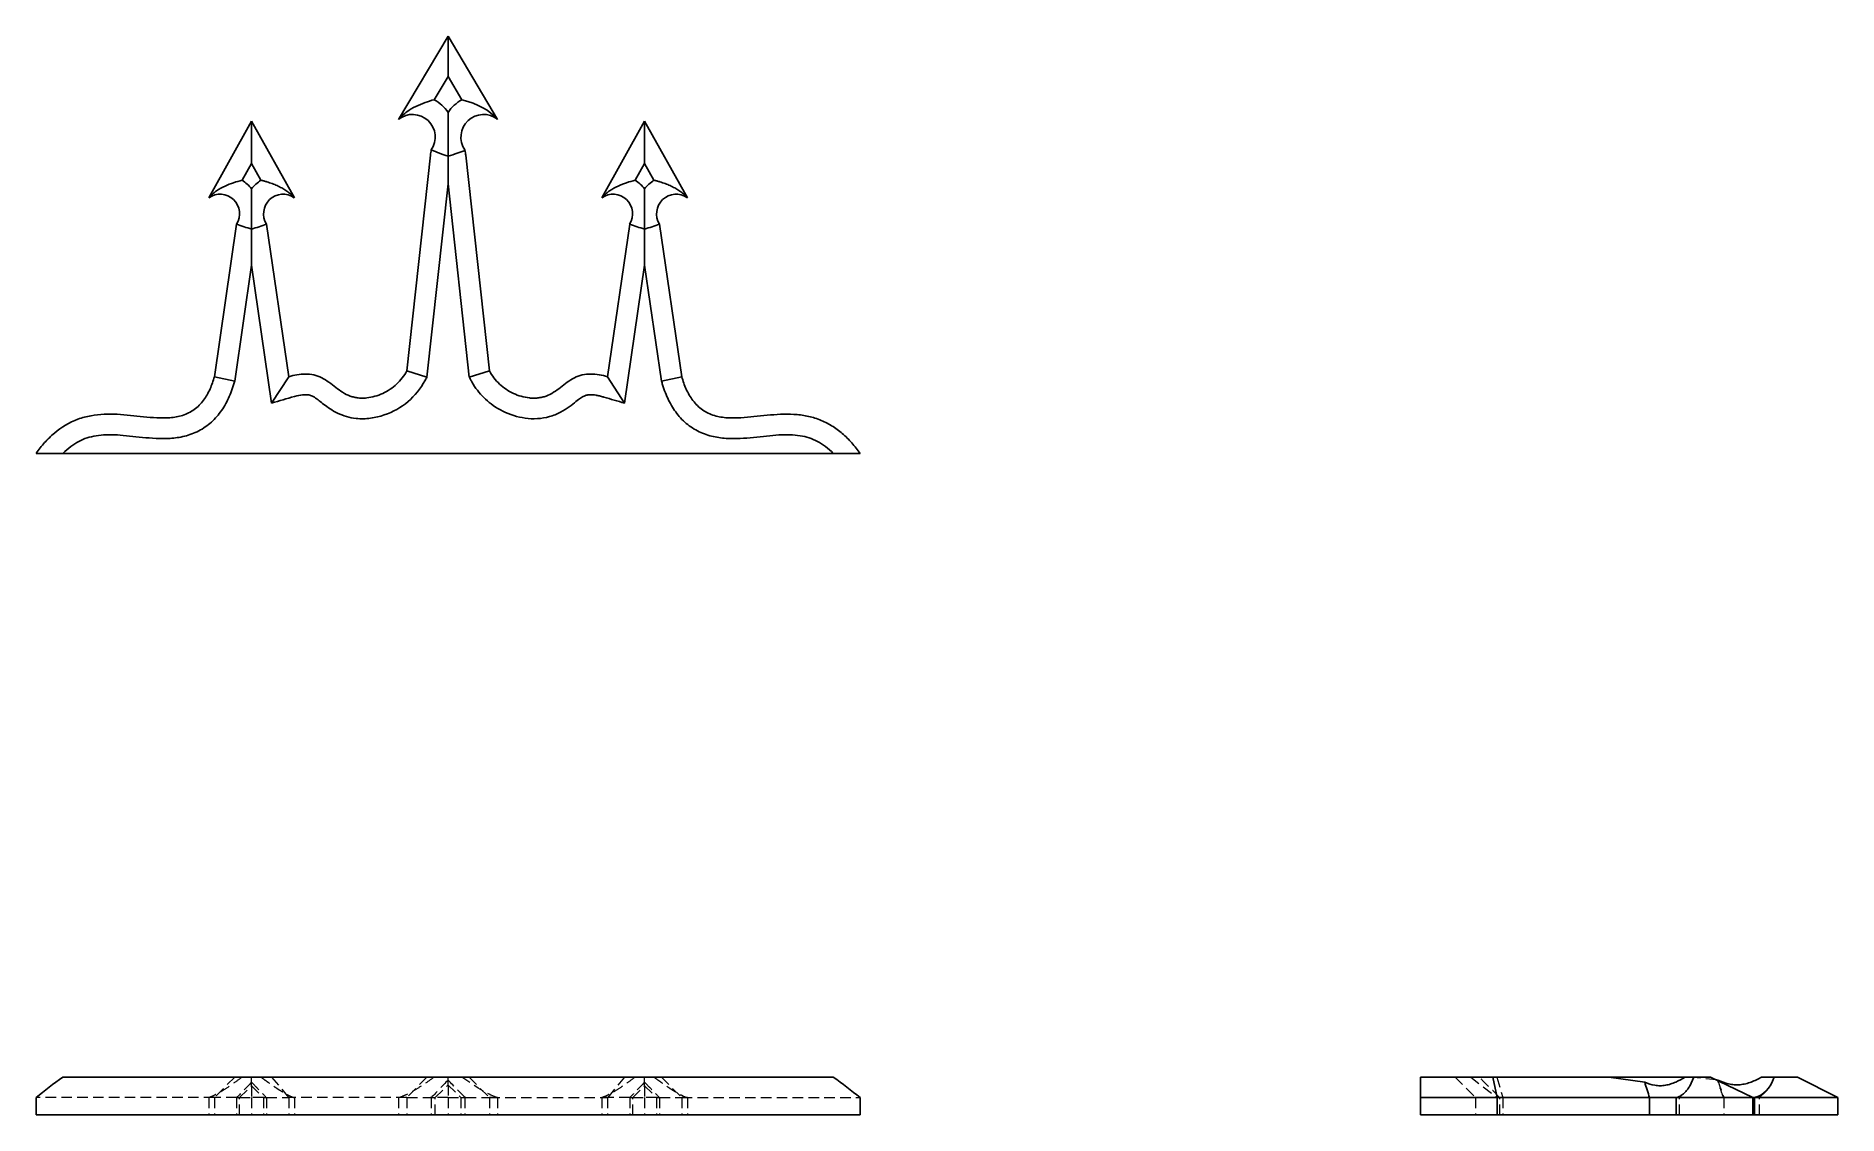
# Model space of a CAD drawing. Header units: millimetres. Extents: x 33 to 250, y 55 to 185.
import ezdxf

# ---------------------------------------------------------------- set-up
doc = ezdxf.new("R2010")
doc.units = ezdxf.units.MM
doc.linetypes.add('HIDDEN', pattern=[1.905, 1.27, -0.635])

msp = doc.modelspace()

# ---------------------------------------------------------------- linework, layer by layer
at = {"color": 7, "linetype": 'Continuous', "lineweight": 25}
for p, q in [((82.58, 184.77), (76.63, 174.74)), ((82.58, 179.91), (82.58, 184.77)), ((82.58, 184.77), (88.54, 174.74)), ((80.92, 177.11), (82.58, 179.91)), ((82.58, 179.91), (84.25, 177.11)), ((53.79, 165.31), (58.94, 174.54)), ((58.94, 169.44), (58.94, 174.54)), ((64.09, 165.31), (58.94, 174.54)), ((101.07, 165.31), (106.22, 174.54)), ((106.22, 169.44), (106.22, 174.54)), ((111.37, 165.31), (106.22, 174.54)), ((57.81, 167.42), (58.94, 169.44)), ((58.94, 169.44), (60.07, 167.42)), ((77.62, 144.47), (80.46, 170.42)), ((82.58, 170.18), (82.58, 166.98)), ((84.7, 170.42), (87.55, 144.47)), ((105.09, 167.42), (106.22, 169.44)), ((106.22, 169.44), (107.35, 167.42)), ((80.03, 143.72), (82.58, 166.98)), ((82.58, 166.98), (85.13, 143.72)), ((57.15, 162.12), (54.48, 143.77)), ((58.94, 161.53), (58.94, 157.2)), ((60.73, 162.12), (63.41, 143.77)), ((104.43, 162.12), (101.76, 143.77)), ((106.22, 161.53), (106.22, 157.2)), ((108.01, 162.12), (110.69, 143.77)), ((56.91, 143.25), (58.94, 157.2)), ((58.94, 157.2), (61.36, 140.59)), ((103.8, 140.59), (106.22, 157.2)), ((106.22, 157.2), (108.26, 143.25)), ((56.91, 143.25), (54.48, 143.77)), ((61.36, 140.59), (63.41, 143.77)), ((80.03, 143.72), (77.62, 144.47)), ((85.13, 143.72), (87.55, 144.47)), ((103.8, 140.59), (101.76, 143.77)), ((108.26, 143.25), (110.69, 143.77)), ((36.24, 134.54), (128.92, 134.54)), ((36.24, 59.48), (128.92, 59.48)), ((208.25, 59.48), (208.77, 57)), ((222.2, 59.48), (208.25, 59.48)), ((226.53, 58.86), (222.2, 59.48)), ((231.38, 59.48), (222.2, 59.48)), ((232.42, 59.48), (231.38, 59.48)), ((234.44, 59.48), (232.42, 59.48)), ((234.44, 59.48), (239.54, 57)), ((235.18, 59.13), (235.15, 59.14)), ((235.33, 59.05), (235.31, 59.12)), ((242.11, 59.48), (240.58, 59.48)), ((244.91, 59.48), (242.11, 59.48)), ((244.91, 59.48), (249.77, 57)), ((33.02, 57), (33.02, 54.92)), ((132.15, 57), (132.15, 54.92)), ((199.54, 57), (199.54, 54.92)), ((208.77, 57), (208.77, 54.92)), ((227.12, 57), (208.77, 57)), ((230.31, 57), (227.12, 57)), ((227.12, 57), (227.12, 54.92)), ((230.31, 57), (239.54, 57)), ((230.31, 57), (230.31, 54.92)), ((239.54, 57), (239.54, 54.92)), ((239.74, 57), (239.54, 57)), ((249.77, 57), (239.74, 57)), ((239.74, 57), (239.74, 54.92)), ((249.77, 57), (249.77, 54.92)), ((132.15, 54.92), (33.02, 54.92)), ((227.12, 54.92), (208.77, 54.92)), ((230.31, 54.92), (227.12, 54.92)), ((239.54, 54.92), (230.31, 54.92)), ((239.74, 54.92), (239.54, 54.92)), ((249.77, 54.92), (239.74, 54.92))]:
    msp.add_line(p, q, dxfattribs=at)
at = {"color": 7, "linetype": 'HIDDEN', "lineweight": 18}
for p, q in [((56.91, 59.48), (54.48, 57)), ((58.94, 58.86), (58.94, 59.48)), ((61.36, 59.48), (63.41, 57)), ((80.03, 59.48), (77.62, 57)), ((81.04, 57), (82.59, 58.55)), ((82.57, 58.55), (84.13, 57)), ((82.58, 59.13), (82.58, 59.48)), ((85.13, 59.48), (87.55, 57)), ((103.8, 59.48), (101.76, 57)), ((106.22, 58.86), (106.22, 59.48)), ((108.26, 59.48), (110.69, 57)), ((205.59, 59.48), (208.77, 57)), ((208.72, 59.48), (209.47, 57)), ((235.15, 59.14), (231.98, 59.48)), ((54.48, 57), (53.79, 57)), ((53.79, 57), (53.79, 54.92)), ((57.15, 57), (54.48, 57)), ((54.48, 57), (54.48, 54.92)), ((57.15, 57), (57.51, 57)), ((57.15, 57), (57.15, 54.92)), ((57.51, 57), (58.95, 58.44)), ((57.51, 57), (58.94, 57)), ((57.51, 54.92), (57.51, 57)), ((58.93, 58.44), (60.38, 57)), ((58.94, 58.4), (58.94, 57)), ((58.94, 57), (58.94, 54.92)), ((60.38, 57), (58.94, 57)), ((60.38, 57), (60.73, 57)), ((60.38, 57), (60.38, 54.92)), ((60.73, 57), (63.41, 57)), ((60.73, 57), (60.73, 54.92)), ((63.41, 57), (63.41, 54.92)), ((64.09, 57), (63.42, 57)), ((64.09, 57), (64.09, 54.92)), ((77.62, 57), (76.63, 57)), ((76.63, 57), (76.63, 54.92)), ((77.62, 57), (80.46, 57)), ((77.62, 57), (77.62, 54.92)), ((80.56, 57), (80.46, 57)), ((80.56, 57), (81.04, 57)), ((80.56, 57), (80.56, 54.92)), ((82.58, 57), (81.04, 57)), ((81.04, 54.92), (81.04, 57)), ((82.58, 58.51), (82.58, 57)), ((82.58, 57), (84.13, 57)), ((82.58, 57), (82.58, 54.92)), ((84.13, 57), (84.6, 57)), ((84.13, 57), (84.13, 54.92)), ((84.7, 57), (84.6, 57)), ((84.6, 57), (84.6, 54.92)), ((84.7, 57), (87.55, 57)), ((87.55, 57), (87.55, 54.92)), ((88.54, 57), (87.55, 57)), ((88.54, 57), (88.54, 54.92)), ((101.75, 57), (101.07, 57)), ((101.07, 57), (101.07, 54.92)), ((101.76, 57), (101.76, 54.92)), ((104.43, 57), (101.76, 57)), ((104.43, 57), (104.79, 57)), ((104.43, 57), (104.43, 54.92)), ((104.79, 57), (106.23, 58.44)), ((104.79, 57), (106.22, 57)), ((104.79, 54.92), (104.79, 57)), ((106.21, 58.44), (107.66, 57)), ((106.22, 58.4), (106.22, 57)), ((106.22, 57), (106.22, 54.92)), ((107.66, 57), (106.22, 57)), ((107.66, 57), (108.01, 57)), ((107.66, 57), (107.66, 54.92)), ((108.01, 57), (110.69, 57)), ((108.01, 57), (108.01, 54.92)), ((110.69, 57), (110.69, 54.92)), ((111.37, 57), (110.7, 57)), ((111.37, 57), (111.37, 54.92)), ((206.19, 57.01), (206.19, 54.92)), ((206.19, 57.01), (206.19, 57.01)), ((209.47, 57), (209.04, 57)), ((209.09, 54.92), (209.09, 57.01)), ((209.09, 57.01), (209.09, 57.01)), ((209.47, 57), (209.47, 54.92)), ((230.73, 57), (231.38, 57.65)), ((230.73, 54.92), (230.73, 57)), ((231.38, 57.65), (231.39, 57.65)), ((236.06, 57), (236.06, 54.92)), ((240.32, 57), (241.09, 57.76)), ((240.32, 54.92), (240.32, 57))]:
    msp.add_line(p, q, dxfattribs=at)
at = {"color": 7, "linetype": 'Continuous', "lineweight": 25}
for centre, radius, start, end in [((78.31, 172.6), 5.21, 34.9023, 59.9739), ((86.85, 172.6), 5.21, 120.0261, 145.0977), ((78.31, 172.6), 2.73, 325.6844, 128.1008), ((86.85, 172.6), 2.73, 51.8992, 214.3156), ((87.37, 169.66), 6.95, 168.3803, 173.7479), ((77.79, 169.66), 6.95, 6.2521, 11.1055), ((55.14, 163.37), 4.85, 38.3811, 56.6061), ((62.74, 163.37), 4.85, 123.3939, 141.6189), ((102.42, 163.37), 4.85, 38.3811, 56.6061), ((110.02, 163.37), 4.85, 123.3939, 141.6189), ((55.14, 163.37), 2.36, 328.1027, 124.7761), ((62.74, 163.37), 2.36, 55.2239, 211.8973), ((102.42, 163.37), 2.36, 328.1027, 124.7761), ((110.02, 163.37), 2.36, 55.2239, 211.8973)]:
    msp.add_arc(centre, radius, start, end, dxfattribs=at)
at = {"color": 7, "linetype": 'HIDDEN', "lineweight": 18}
for centre, major_axis, ratio, start_param, end_param in [((77.79, 63.95), (-6.94, 6.94), 0.054614, 3.002325, 3.087032), ((234.66, 63.95), (-5.17, 5.17), 0.896428, 2.410755, 2.495462)]:
    msp.add_ellipse(centre, major_axis=major_axis, ratio=ratio, start_param=start_param, end_param=end_param, dxfattribs=at)
at = {"color": 7, "linetype": 'Continuous', "lineweight": 25}
for points, knots in [([(80.92, 177.11), (80.55, 177.01), (80.18, 176.9), (79.44, 176.63), (79.07, 176.48), (78.34, 176.11), (77.97, 175.9), (77.27, 175.39), (76.93, 175.09), (76.63, 174.74)], [0, 0, 0, 0, 0.25, 0.25, 0.5, 0.5, 0.75, 0.75, 1, 1, 1, 1]), ([(82.58, 175.58), (82.58, 175.18), (82.58, 174.76), (82.58, 174.12), (82.58, 173.9), (82.58, 173.45), (82.58, 173.22), (82.58, 172.76), (82.58, 172.53), (82.58, 172.07), (82.58, 171.84), (82.58, 171.17), (82.58, 170.73), (82.58, 170.31)], [0, 0, 0, 0, 0.25, 0.25, 0.375, 0.375, 0.5, 0.5, 0.625, 0.625, 0.75, 0.75, 1, 1, 1, 1]), ([(84.6, 171.06), (84.6, 171.06), (84.6, 171.06), (84.61, 171.04), (84.61, 171.02), (84.61, 171)], [2.87487387, 2.87487387, 2.87487387, 2.87487387, 2.87590954, 2.87590954, 2.8943846, 2.8943846, 2.8943846, 2.8943846]), ([(57.81, 167.42), (57.47, 167.33), (57.12, 167.24), (56.43, 167), (56.09, 166.87), (55.41, 166.55), (55.06, 166.36), (54.57, 166.02), (54.41, 165.89), (54.09, 165.62), (53.94, 165.47), (53.79, 165.31)], [0, 0, 0, 0, 0.25, 0.25, 0.5, 0.5, 0.75, 0.75, 0.875, 0.875, 1, 1, 1, 1]), ([(60.07, 167.42), (60.19, 167.39), (60.42, 167.33), (60.77, 167.23), (61.1, 167.12), (61.41, 167.01), (61.72, 166.89), (62.01, 166.77), (62.29, 166.63), (62.56, 166.49), (62.82, 166.35), (63.06, 166.19), (63.29, 166.03), (63.51, 165.86), (63.71, 165.69), (63.91, 165.51), (64.03, 165.38), (64.09, 165.31)], [0, 0, 0, 0, 0.0859985, 0.1688477, 0.2486073, 0.3253444, 0.3991341, 0.4700611, 0.5382206, 0.60372, 0.6666802, 0.7272374, 0.7855445, 0.841773, 0.8961139, 0.9487788, 1, 1, 1, 1]), ([(105.09, 167.42), (104.75, 167.33), (104.4, 167.24), (103.72, 167), (103.37, 166.87), (102.69, 166.55), (102.34, 166.36), (101.85, 166.02), (101.69, 165.89), (101.37, 165.62), (101.22, 165.47), (101.07, 165.31)], [0, 0, 0, 0, 0.25, 0.25, 0.5, 0.5, 0.75, 0.75, 0.875, 0.875, 1, 1, 1, 1]), ([(107.35, 167.42), (107.47, 167.39), (107.7, 167.33), (108.05, 167.23), (108.38, 167.12), (108.69, 167.01), (109, 166.89), (109.29, 166.77), (109.57, 166.63), (109.84, 166.49), (110.1, 166.35), (110.34, 166.19), (110.57, 166.03), (110.79, 165.86), (110.99, 165.69), (111.19, 165.51), (111.31, 165.38), (111.37, 165.31)], [0, 0, 0, 0, 0.085999, 0.168848, 0.248607, 0.325344, 0.399134, 0.470061, 0.538221, 0.60372, 0.66668, 0.727237, 0.785545, 0.841773, 0.896114, 0.948779, 1, 1, 1, 1]), ([(58.94, 166.38), (58.94, 166.02), (58.94, 165.64), (58.94, 165.06), (58.94, 164.86), (58.94, 164.45), (58.94, 164.24), (58.94, 163.82), (58.94, 163.61), (58.94, 163.18), (58.94, 162.96), (58.94, 162.33), (58.94, 161.92), (58.94, 161.53)], [0, 0, 0, 0, 0.25, 0.25, 0.375, 0.375, 0.5, 0.5, 0.625, 0.625, 0.75, 0.75, 1, 1, 1, 1]), ([(106.22, 166.38), (106.22, 166.02), (106.22, 165.64), (106.22, 165.06), (106.22, 164.86), (106.22, 164.45), (106.22, 164.24), (106.22, 163.82), (106.22, 163.61), (106.22, 163.18), (106.22, 162.96), (106.22, 162.33), (106.22, 161.92), (106.22, 161.53)], [0, 0, 0, 0, 0.25, 0.25, 0.375, 0.375, 0.5, 0.5, 0.625, 0.625, 0.75, 0.75, 1, 1, 1, 1]), ([(58.94, 161.53), (59.24, 161.62), (59.54, 161.71), (60.14, 161.91), (60.44, 162.01), (60.73, 162.12)], [0, 0, 0, 0, 0.5, 0.5, 1, 1, 1, 1]), ([(106.22, 161.53), (106.52, 161.62), (106.82, 161.71), (107.42, 161.91), (107.72, 162.01), (108.01, 162.12)], [0, 0, 0, 0, 0.5, 0.5, 1, 1, 1, 1]), ([(54.48, 143.77), (54.33, 143.26), (54.16, 142.77), (53.84, 142.06), (53.72, 141.82), (53.46, 141.37), (53.31, 141.15), (53, 140.73), (52.83, 140.53), (52.46, 140.15), (52.26, 139.98), (51.62, 139.52), (51.15, 139.28), (50.15, 138.96), (49.63, 138.87), (48.59, 138.79), (48.06, 138.8), (46.48, 138.87), (45.42, 139.01), (43.32, 139.22), (42.26, 139.3), (40.68, 139.23), (40.16, 139.17), (39.37, 139.03), (39.11, 138.97), (38.58, 138.83), (38.32, 138.75), (37.02, 138.27), (36.08, 137.7), (35.03, 136.81), (34.82, 136.62), (34.42, 136.24), (34.23, 136.04), (33.68, 135.42), (33.34, 134.99), (33.02, 134.54)], [0, 0, 0, 0, 0.0625, 0.0625, 0.09375, 0.09375, 0.125, 0.125, 0.15625, 0.15625, 0.1875, 0.1875, 0.25, 0.25, 0.3125, 0.3125, 0.375, 0.375, 0.5, 0.5, 0.625, 0.625, 0.6875, 0.6875, 0.71875, 0.71875, 0.75, 0.75, 0.875, 0.875, 0.90625, 0.90625, 0.9375, 0.9375, 1, 1, 1, 1]), ([(36.24, 134.54), (36.55, 134.86), (36.87, 135.13), (37.51, 135.61), (37.83, 135.81), (38.81, 136.33), (39.49, 136.54), (40.63, 136.72), (41.03, 136.76), (41.88, 136.79), (42.33, 136.78), (43.73, 136.7), (44.75, 136.57), (46.36, 136.41), (46.9, 136.37), (48.01, 136.31), (48.58, 136.31), (49.72, 136.38), (50.3, 136.46), (51.46, 136.76), (52.04, 136.97), (53.13, 137.53), (53.64, 137.89), (54.57, 138.73), (54.98, 139.2), (55.7, 140.24), (56, 140.8), (56.39, 141.69), (56.57, 142.15), (56.75, 142.71), (56.82, 142.95), (56.87, 143.11), (56.89, 143.18), (56.91, 143.25)], [0, 0, 0, 0, 0.0625, 0.0625, 0.125, 0.125, 0.25, 0.25, 0.3125, 0.3125, 0.375, 0.375, 0.5, 0.5, 0.5625, 0.5625, 0.625, 0.625, 0.6875, 0.6875, 0.75, 0.75, 0.8125, 0.8125, 0.875, 0.875, 0.9375, 0.9375, 0.96875, 0.984375, 0.992188, 0.992188, 1, 1, 1, 1]), ([(61.36, 140.59), (62.27, 140.86), (63.19, 141.12), (64.1, 141.39), (64.47, 141.49), (65.12, 141.62), (65.75, 141.6), (66.14, 141.5), (66.54, 141.28), (67.2, 140.8), (68.05, 140.09), (69.57, 139.18), (71.31, 138.66), (73.27, 138.72), (75.48, 139.25), (77.9, 140.62), (79.29, 142.33), (79.8, 143.29), (79.88, 143.43), (79.96, 143.57), (80.03, 143.72)], [-1.132319, -1.132319, -1.132319, -1.132319, -1, -1, -1, -0.928571, -0.857143, -0.785714, -0.714286, -0.666667, -0.571429, -0.52381, -0.428571, -0.357143, -0.285714, -0.142857, 0, 0, 0, 0.02932, 0.02932, 0.02932, 0.02932]), ([(77.62, 144.47), (77.3, 143.87), (76.89, 143.34), (76.15, 142.65), (75.88, 142.44), (75.32, 142.07), (75.03, 141.9), (74.41, 141.62), (74.1, 141.5), (73.45, 141.32), (73.13, 141.25), (72.62, 141.2), (72.45, 141.19), (72.11, 141.19), (71.95, 141.2), (71.61, 141.23), (71.44, 141.26), (71.12, 141.34), (70.95, 141.38), (70.47, 141.56), (70.17, 141.71), (69.6, 142.07), (69.33, 142.27), (68.79, 142.69), (68.53, 142.9), (67.98, 143.3), (67.69, 143.49), (67.08, 143.79), (66.76, 143.9), (66.1, 144.05), (65.76, 144.09), (64.74, 144.09), (64.06, 143.96), (63.41, 143.77)], [0, 0, 0, 0, 0.125, 0.125, 0.1875, 0.1875, 0.25, 0.25, 0.3125, 0.3125, 0.375, 0.375, 0.40625, 0.40625, 0.4375, 0.4375, 0.46875, 0.46875, 0.5, 0.5, 0.5625, 0.5625, 0.625, 0.625, 0.6875, 0.6875, 0.75, 0.75, 0.8125, 0.8125, 0.875, 0.875, 1, 1, 1, 1]), ([(85.13, 143.72), (85.2, 143.59), (85.27, 143.45), (85.35, 143.31), (85.36, 143.29), (85.37, 143.28), (85.38, 143.26), (85.41, 143.2), (85.48, 143.06), (85.76, 142.6), (86.04, 142.21), (86.78, 141.3), (87.36, 140.77), (88, 140.31)], [0, 0, 0, 0, 0.125, 0.140625, 0.140625, 0.148438, 0.148438, 0.15625, 0.1875, 0.25, 0.5, 0.5, 1, 1, 1, 1]), ([(87.55, 144.47), (87.87, 143.87), (88.27, 143.34), (89.02, 142.65), (89.28, 142.44), (89.84, 142.07), (90.13, 141.9), (90.75, 141.62), (91.07, 141.5), (91.71, 141.32), (92.04, 141.25), (92.54, 141.2), (92.71, 141.19), (93.05, 141.19), (93.22, 141.2), (93.55, 141.23), (93.72, 141.26), (94.05, 141.34), (94.21, 141.38), (94.69, 141.56), (94.99, 141.71), (95.56, 142.07), (95.84, 142.27), (96.37, 142.69), (96.64, 142.9), (97.19, 143.3), (97.47, 143.49), (98.08, 143.79), (98.4, 143.9), (99.06, 144.05), (99.41, 144.09), (100.42, 144.09), (101.1, 143.96), (101.76, 143.77)], [0, 0, 0, 0, 0.125, 0.125, 0.1875, 0.1875, 0.25, 0.25, 0.3125, 0.3125, 0.375, 0.375, 0.40625, 0.40625, 0.4375, 0.4375, 0.46875, 0.46875, 0.5, 0.5, 0.5625, 0.5625, 0.625, 0.625, 0.6875, 0.6875, 0.75, 0.75, 0.8125, 0.8125, 0.875, 0.875, 1, 1, 1, 1]), ([(108.26, 143.25), (108.28, 143.18), (108.29, 143.11), (108.34, 142.95), (108.41, 142.71), (108.6, 142.15), (108.77, 141.69), (109.16, 140.8), (109.47, 140.24), (110.18, 139.2), (110.59, 138.73), (111.52, 137.89), (112.03, 137.53), (113.12, 136.97), (113.7, 136.76), (114.86, 136.47), (115.44, 136.39), (117.16, 136.27), (118.27, 136.36), (120.41, 136.57), (121.43, 136.7), (122.84, 136.78), (123.29, 136.79), (124.14, 136.76), (124.54, 136.73), (125.68, 136.54), (126.36, 136.33), (127.33, 135.81), (127.65, 135.61), (128.29, 135.13), (128.61, 134.85), (128.92, 134.54)], [0, 0, 0, 0, 0.007812, 0.007812, 0.015625, 0.03125, 0.0625, 0.0625, 0.125, 0.125, 0.1875, 0.1875, 0.25, 0.25, 0.3125, 0.3125, 0.375, 0.375, 0.5, 0.5, 0.625, 0.625, 0.6875, 0.6875, 0.75, 0.75, 0.875, 0.875, 0.9375, 0.9375, 1, 1, 1, 1]), ([(110.69, 143.77), (110.83, 143.25), (111.01, 142.75), (111.45, 141.78), (111.72, 141.32), (112.2, 140.68), (112.38, 140.48), (112.76, 140.1), (112.96, 139.93), (113.4, 139.63), (113.63, 139.49), (114.12, 139.26), (114.37, 139.16), (114.88, 139.01), (115.14, 138.95), (115.67, 138.87), (115.94, 138.84), (116.73, 138.79), (117.26, 138.8), (118.85, 138.89), (119.91, 139.03), (122.03, 139.23), (123.09, 139.3), (124.69, 139.21), (125.23, 139.14), (126.27, 138.93), (126.78, 138.78), (127.53, 138.49), (127.77, 138.38), (128.26, 138.14), (128.49, 138.01), (129.17, 137.59), (129.6, 137.27), (130.41, 136.58), (130.79, 136.2), (131.5, 135.4), (131.83, 134.98), (132.15, 134.54)], [0, 0, 0, 0, 0.0625, 0.0625, 0.125, 0.125, 0.15625, 0.15625, 0.1875, 0.1875, 0.21875, 0.21875, 0.25, 0.25, 0.28125, 0.28125, 0.3125, 0.3125, 0.375, 0.375, 0.5, 0.5, 0.625, 0.625, 0.6875, 0.6875, 0.75, 0.75, 0.78125, 0.78125, 0.8125, 0.8125, 0.875, 0.875, 0.9375, 0.9375, 1, 1, 1, 1]), ([(88, 140.31), (88.75, 139.79), (89.58, 139.37), (90.93, 138.95), (91.39, 138.85), (92.34, 138.72), (92.83, 138.69), (93.81, 138.75), (94.3, 138.83), (95.24, 139.1), (95.69, 139.28), (96.49, 139.71), (96.85, 139.94), (97.46, 140.38), (97.72, 140.59), (98.18, 140.95), (98.37, 141.1), (98.69, 141.31), (98.82, 141.39), (99.06, 141.5), (99.17, 141.53), (99.42, 141.59), (99.56, 141.6), (99.92, 141.61), (100.14, 141.59), (100.52, 141.52), (100.73, 141.48), (100.96, 141.41), (101.05, 141.39), (101.07, 141.38), (101.08, 141.38), (101.12, 141.37), (101.2, 141.35), (102.1, 141.08), (102.98, 140.83), (103.8, 140.59)], [0, 0, 0, 0, 0.125, 0.125, 0.1875, 0.1875, 0.25, 0.25, 0.3125, 0.3125, 0.375, 0.375, 0.4375, 0.4375, 0.5, 0.5, 0.5625, 0.5625, 0.625, 0.625, 0.6875, 0.6875, 0.75, 0.75, 0.8125, 0.8125, 0.84375, 0.859375, 0.861328, 0.861328, 0.863281, 0.863281, 0.867188, 0.875, 1, 1, 1, 1]), ([(208.25, 59.48), (208.18, 59.48), (208.11, 59.48), (207.95, 59.48), (207.71, 59.48), (207.15, 59.48), (206.69, 59.48), (205.8, 59.48), (205.24, 59.48), (204.2, 59.48), (203.73, 59.48), (202.89, 59.48), (202.53, 59.48), (201.97, 59.48), (201.76, 59.48), (201.47, 59.48), (201.39, 59.48), (201.27, 59.48), (201.36, 59.48), (201.57, 59.48), (201.7, 59.48), (201.78, 59.48), (201.79, 59.48), (201.76, 59.48), (201.73, 59.48), (201.54, 59.48), (201.33, 59.48), (200.81, 59.48), (200.61, 59.48), (200.13, 59.48), (199.85, 59.48), (199.54, 59.48)], [0, 0, 0, 0, 0.007812, 0.007812, 0.015625, 0.03125, 0.0625, 0.0625, 0.125, 0.125, 0.1875, 0.1875, 0.25, 0.25, 0.3125, 0.3125, 0.375, 0.375, 0.5, 0.5, 0.625, 0.625, 0.6875, 0.6875, 0.75, 0.75, 0.875, 0.875, 0.9375, 0.9375, 1, 1, 1, 1]), ([(231.38, 59.48), (231.02, 59.26), (230.64, 59.05), (230.06, 58.79), (229.86, 58.71), (229.45, 58.58), (229.24, 58.53), (228.82, 58.46), (228.61, 58.44), (228.18, 58.43), (227.96, 58.45), (227.33, 58.55), (226.92, 58.69), (226.53, 58.86)], [0, 0, 0, 0, 0.25, 0.25, 0.375, 0.375, 0.5, 0.5, 0.625, 0.625, 0.75, 0.75, 1, 1, 1, 1]), ([(226.53, 58.86), (226.62, 58.55), (226.71, 58.24), (226.91, 57.62), (227.01, 57.31), (227.12, 57)], [0, 0, 0, 0, 0.5, 0.5, 1, 1, 1, 1]), ([(232.42, 59.48), (232.39, 59.39), (232.33, 59.22), (232.23, 58.97), (232.12, 58.73), (232.01, 58.51), (231.89, 58.3), (231.77, 58.11), (231.63, 57.93), (231.49, 57.76), (231.35, 57.61), (231.19, 57.47), (231.03, 57.35), (230.86, 57.24), (230.69, 57.14), (230.51, 57.06), (230.38, 57.02), (230.31, 57)], [0, 0, 0, 0, 0.085999, 0.168848, 0.248607, 0.325344, 0.399134, 0.470061, 0.538221, 0.60372, 0.66668, 0.727237, 0.785545, 0.841773, 0.896114, 0.948779, 1, 1, 1, 1]), ([(240.58, 59.48), (240.18, 59.25), (239.76, 59.05), (239.12, 58.8), (238.9, 58.73), (238.45, 58.62), (238.22, 58.58), (237.76, 58.54), (237.53, 58.54), (237.07, 58.57), (236.84, 58.61), (236.17, 58.76), (235.73, 58.92), (235.31, 59.12)], [0, 0, 0, 0, 0.25, 0.25, 0.375, 0.375, 0.5, 0.5, 0.625, 0.625, 0.75, 0.75, 1, 1, 1, 1]), ([(208.77, 57), (208.25, 57), (207.75, 57), (206.78, 57), (206.32, 57), (205.68, 57), (205.48, 57), (205.1, 57), (204.93, 57), (204.63, 57), (204.49, 57), (204.26, 57), (204.16, 57), (204.01, 57), (203.95, 57), (203.87, 57), (203.84, 57), (203.79, 57), (203.8, 57), (203.89, 57), (204.03, 57), (204.23, 57), (204.3, 57), (204.21, 57), (204.14, 57), (203.93, 57), (203.78, 57), (203.49, 57), (203.38, 57), (203.14, 57), (203.01, 57), (202.59, 57), (202.27, 57), (201.58, 57), (201.2, 57), (200.4, 57), (199.98, 57), (199.54, 57)], [0, 0, 0, 0, 0.0625, 0.0625, 0.125, 0.125, 0.15625, 0.15625, 0.1875, 0.1875, 0.21875, 0.21875, 0.25, 0.25, 0.28125, 0.28125, 0.3125, 0.3125, 0.375, 0.375, 0.5, 0.5, 0.625, 0.625, 0.6875, 0.6875, 0.75, 0.75, 0.78125, 0.78125, 0.8125, 0.8125, 0.875, 0.875, 0.9375, 0.9375, 1, 1, 1, 1]), ([(208.77, 54.92), (207.58, 54.92), (206.61, 54.92), (205.11, 54.92), (204.58, 54.92), (204.08, 54.92), (203.97, 54.92), (203.83, 54.92), (203.8, 54.92), (203.81, 54.92), (203.93, 54.92), (204.17, 54.92), (204.28, 54.92), (204.25, 54.92), (204.21, 54.92), (204.05, 54.92), (203.93, 54.92), (203.44, 54.92), (202.92, 54.92), (201.51, 54.92), (200.62, 54.92), (199.54, 54.92)], [0, 0, 0, 0, 0.125, 0.125, 0.25, 0.25, 0.3125, 0.3125, 0.375, 0.375, 0.5, 0.5, 0.625, 0.625, 0.6875, 0.6875, 0.75, 0.75, 0.875, 0.875, 1, 1, 1, 1])]:
    msp.add_open_spline(points, degree=3, knots=knots, dxfattribs=at)
for points in [[(88.54, 174.74), (87.59, 175.82), (86.16, 176.61), (84.25, 177.11)], [(82.58, 170.31), (81.9, 170.53), (81.22, 170.78), (80.56, 171.06)], [(84.61, 171), (84.04, 170.78), (83.36, 170.55), (82.58, 170.31)], [(82.58, 170.31), (82.58, 170.31), (82.58, 170.31), (82.58, 170.31)], [(82.58, 170.31), (82.58, 170.26), (82.58, 170.22), (82.58, 170.18)], [(58.94, 161.53), (58.34, 161.71), (57.72, 161.91), (57.15, 162.12)], [(106.22, 161.53), (105.62, 161.71), (105, 161.91), (104.43, 162.12)], [(33.02, 134.54), (34.07, 134.54), (35.13, 134.54), (36.24, 134.54)], [(128.92, 134.54), (130.03, 134.54), (131.09, 134.54), (132.15, 134.54)], [(33.02, 57), (34.07, 57.86), (35.13, 58.7), (36.24, 59.48)], [(128.92, 59.48), (130.03, 58.7), (131.09, 57.86), (132.15, 57)], [(199.54, 59.48), (199.54, 58.7), (199.54, 57.86), (199.54, 57)], [(235.31, 59.12), (235.26, 59.12), (235.22, 59.13), (235.18, 59.13)], [(235.31, 59.12), (235.31, 59.12), (235.31, 59.12), (235.31, 59.12)], [(239.74, 57), (240.82, 57.26), (241.61, 58.09), (242.11, 59.48)]]:
    msp.add_open_spline(points, degree=3, dxfattribs=at)
at = {"color": 7, "linetype": 'HIDDEN', "lineweight": 18}
for points, knots in [([(57.81, 59.48), (57.47, 59.22), (57.12, 58.97), (56.43, 58.48), (56.09, 58.25), (55.41, 57.81), (55.06, 57.6), (54.57, 57.34), (54.41, 57.25), (54.09, 57.11), (53.94, 57.05), (53.79, 57)], [0, 0, 0, 0, 0.25, 0.25, 0.5, 0.5, 0.75, 0.75, 0.875, 0.875, 1, 1, 1, 1]), ([(58.94, 58.45), (58.94, 58.44), (58.94, 58.43), (58.94, 58.53), (58.94, 58.69), (58.94, 58.82), (58.94, 58.86)], [0, 0, 0, 0, 0.1196346, 0.4764781, 0.8424064, 1, 1, 1, 1]), ([(58.94, 58.86), (59.24, 58.55), (59.54, 58.23), (60.14, 57.62), (60.44, 57.31), (60.73, 57)], [0, 0, 0, 0, 0.5, 0.5, 1, 1, 1, 1]), ([(60.07, 59.48), (60.19, 59.39), (60.42, 59.22), (60.77, 58.97), (61.1, 58.73), (61.41, 58.51), (61.72, 58.3), (62.01, 58.11), (62.29, 57.93), (62.56, 57.76), (62.82, 57.61), (63.06, 57.47), (63.29, 57.35), (63.51, 57.24), (63.71, 57.14), (63.91, 57.06), (64.03, 57.02), (64.09, 57)], [0, 0, 0, 0, 0.0859985, 0.1688477, 0.2486073, 0.3253444, 0.3991341, 0.4700611, 0.5382206, 0.60372, 0.6666802, 0.7272374, 0.7855445, 0.841773, 0.8961139, 0.9487788, 1, 1, 1, 1]), ([(80.92, 59.48), (80.55, 59.21), (80.18, 58.95), (79.44, 58.45), (79.07, 58.21), (78.34, 57.77), (77.97, 57.56), (77.27, 57.22), (76.93, 57.09), (76.63, 57)], [0, 0, 0, 0, 0.25, 0.25, 0.5, 0.5, 0.75, 0.75, 1, 1, 1, 1]), ([(82.58, 58.56), (82.58, 58.56), (82.58, 58.56), (82.58, 58.72), (82.58, 58.92), (82.58, 59.07), (82.58, 59.12)], [0, 0, 0, 0, 0.2217777, 0.5398395, 0.8646973, 1, 1, 1, 1]), ([(105.09, 59.48), (104.75, 59.22), (104.4, 58.97), (103.72, 58.48), (103.37, 58.25), (102.69, 57.81), (102.34, 57.6), (101.85, 57.34), (101.69, 57.25), (101.37, 57.11), (101.22, 57.05), (101.07, 57)], [0, 0, 0, 0, 0.25, 0.25, 0.5, 0.5, 0.75, 0.75, 0.875, 0.875, 1, 1, 1, 1]), ([(106.22, 58.45), (106.22, 58.44), (106.22, 58.43), (106.22, 58.53), (106.22, 58.69), (106.22, 58.82), (106.22, 58.86)], [0, 0, 0, 0, 0.119635, 0.476478, 0.842406, 1, 1, 1, 1]), ([(106.22, 58.86), (106.52, 58.55), (106.82, 58.24), (107.42, 57.62), (107.72, 57.31), (108.01, 57)], [0, 0, 0, 0, 0.5, 0.5, 1, 1, 1, 1]), ([(107.35, 59.48), (107.47, 59.39), (107.7, 59.22), (108.05, 58.97), (108.38, 58.73), (108.69, 58.51), (109, 58.3), (109.29, 58.11), (109.57, 57.93), (109.84, 57.76), (110.1, 57.61), (110.34, 57.47), (110.57, 57.35), (110.79, 57.24), (110.99, 57.14), (111.19, 57.06), (111.31, 57.02), (111.37, 57)], [0, 0, 0, 0, 0.085999, 0.168848, 0.248607, 0.325344, 0.399134, 0.470061, 0.538221, 0.60372, 0.66668, 0.727237, 0.785545, 0.841773, 0.896114, 0.948779, 1, 1, 1, 1]), ([(203.71, 59.48), (204.12, 59.07), (204.96, 58.23), (205.79, 57.4), (206.21, 56.98)], [0, 0, 0, 0, 0.500001, 1, 1, 1, 1]), ([(203.71, 59.48), (204.12, 59.07), (204.96, 58.23), (205.79, 57.4), (206.21, 56.98)], [0, 0, 0, 0, 0.500001, 1, 1, 1, 1]), ([(209.1, 56.98), (208.69, 57.4), (207.85, 58.23), (207.02, 59.07), (206.6, 59.48)], [0, 0, 0, 0, 0.500001, 1, 1, 1, 1]), ([(236, 57.02), (235.87, 57.39), (235.63, 58.06), (235.42, 58.74), (235.33, 59.05)], [0, 0, 0, 0, 0.541925, 1, 1, 1, 1]), ([(54.48, 57), (54.33, 57), (54.16, 57), (53.84, 57), (53.72, 57), (53.46, 57), (53.31, 57), (53, 57), (52.83, 57), (52.46, 57), (52.26, 57), (51.62, 57), (51.15, 57), (50.15, 57), (49.63, 57), (48.59, 57), (48.06, 57), (46.48, 57), (45.42, 57), (43.32, 57), (42.26, 57), (40.68, 57), (40.16, 57), (39.37, 57), (39.11, 57), (38.58, 57), (38.32, 57), (37.02, 57), (36.08, 57), (35.03, 57), (34.82, 57), (34.42, 57), (34.23, 57), (33.68, 57), (33.34, 57), (33.02, 57)], [0, 0, 0, 0, 0.0625, 0.0625, 0.09375, 0.09375, 0.125, 0.125, 0.15625, 0.15625, 0.1875, 0.1875, 0.25, 0.25, 0.3125, 0.3125, 0.375, 0.375, 0.5, 0.5, 0.625, 0.625, 0.6875, 0.6875, 0.71875, 0.71875, 0.75, 0.75, 0.875, 0.875, 0.90625, 0.90625, 0.9375, 0.9375, 1, 1, 1, 1]), ([(77.62, 57), (77.3, 57), (76.89, 57), (76.15, 57), (75.88, 57), (75.32, 57), (75.03, 57), (74.41, 57), (74.1, 57), (73.45, 57), (73.13, 57), (72.62, 57), (72.45, 57), (72.11, 57), (71.95, 57), (71.61, 57), (71.44, 57), (71.12, 57), (70.95, 57), (70.47, 57), (70.17, 57), (69.6, 57), (69.33, 57), (68.79, 57), (68.53, 57), (67.98, 57), (67.69, 57), (67.08, 57), (66.76, 57), (66.1, 57), (65.76, 57), (64.74, 57), (64.06, 57), (63.41, 57)], [0, 0, 0, 0, 0.125, 0.125, 0.1875, 0.1875, 0.25, 0.25, 0.3125, 0.3125, 0.375, 0.375, 0.40625, 0.40625, 0.4375, 0.4375, 0.46875, 0.46875, 0.5, 0.5, 0.5625, 0.5625, 0.625, 0.625, 0.6875, 0.6875, 0.75, 0.75, 0.8125, 0.8125, 0.875, 0.875, 1, 1, 1, 1]), ([(84.6, 57), (84.6, 57), (84.6, 57), (84.61, 57.01), (84.61, 57.02), (84.61, 57.02)], [2.87487387, 2.87487387, 2.87487387, 2.87487387, 2.87590954, 2.87590954, 2.8943846, 2.8943846, 2.8943846, 2.8943846]), ([(87.55, 57), (87.87, 57), (88.27, 57), (89.02, 57), (89.28, 57), (89.84, 57), (90.13, 57), (90.75, 57), (91.07, 57), (91.71, 57), (92.04, 57), (92.54, 57), (92.71, 57), (93.05, 57), (93.22, 57), (93.55, 57), (93.72, 57), (94.05, 57), (94.21, 57), (94.69, 57), (94.99, 57), (95.56, 57), (95.84, 57), (96.37, 57), (96.64, 57), (97.19, 57), (97.47, 57), (98.08, 57), (98.4, 57), (99.06, 57), (99.41, 57), (100.42, 57), (101.1, 57), (101.76, 57)], [0, 0, 0, 0, 0.125, 0.125, 0.1875, 0.1875, 0.25, 0.25, 0.3125, 0.3125, 0.375, 0.375, 0.40625, 0.40625, 0.4375, 0.4375, 0.46875, 0.46875, 0.5, 0.5, 0.5625, 0.5625, 0.625, 0.625, 0.6875, 0.6875, 0.75, 0.75, 0.8125, 0.8125, 0.875, 0.875, 1, 1, 1, 1]), ([(110.69, 57), (110.83, 57), (111.01, 57), (111.45, 57), (111.72, 57), (112.2, 57), (112.38, 57), (112.76, 57), (112.96, 57), (113.4, 57), (113.63, 57), (114.12, 57), (114.37, 57), (114.88, 57), (115.14, 57), (115.67, 57), (115.94, 57), (116.73, 57), (117.26, 57), (118.85, 57), (119.91, 57), (122.03, 57), (123.09, 57), (124.69, 57), (125.23, 57), (126.27, 57), (126.78, 57), (127.53, 57), (127.77, 57), (128.26, 57), (128.49, 57), (129.17, 57), (129.6, 57), (130.41, 57), (130.79, 57), (131.5, 57), (131.83, 57), (132.15, 57)], [0, 0, 0, 0, 0.0625, 0.0625, 0.125, 0.125, 0.15625, 0.15625, 0.1875, 0.1875, 0.21875, 0.21875, 0.25, 0.25, 0.28125, 0.28125, 0.3125, 0.3125, 0.375, 0.375, 0.5, 0.5, 0.625, 0.625, 0.6875, 0.6875, 0.75, 0.75, 0.78125, 0.78125, 0.8125, 0.8125, 0.875, 0.875, 0.9375, 0.9375, 1, 1, 1, 1]), ([(206.26, 57), (206.24, 57), (205.97, 57), (205.5, 57), (204.9, 57), (204.48, 57), (204.31, 57), (204.25, 57)], [0, 0, 0, 0, 0.023892, 0.291123, 0.564991, 0.832645, 1, 1, 1, 1]), ([(206.2, 57), (206.2, 57), (206.19, 57), (206.25, 57), (206.28, 57)], [0, 0, 0, 0, 0.6034467, 1, 1, 1, 1]), ([(207.19, 57), (207.4, 57), (207.75, 57), (208.25, 57), (208.62, 57), (208.91, 57), (208.99, 57), (209.02, 57)], [0, 0, 0, 0, 0.276211, 0.455189, 0.63385, 0.838558, 1, 1, 1, 1]), ([(236.06, 57), (236.06, 57), (236.06, 57), (236.04, 57.01), (236.02, 57.02), (236, 57.02)], [2.87487387, 2.87487387, 2.87487387, 2.87487387, 2.87590954, 2.87590954, 2.8943846, 2.8943846, 2.8943846, 2.8943846])]:
    msp.add_open_spline(points, degree=3, knots=knots, dxfattribs=at)
for points in [[(58.94, 58.86), (58.34, 58.24), (57.72, 57.59), (57.15, 57)], [(82.58, 59.12), (81.9, 58.41), (81.22, 57.71), (80.56, 57)], [(82.58, 59.12), (82.58, 59.12), (82.58, 59.13), (82.58, 59.13)], [(82.58, 59.12), (82.58, 59.12), (82.58, 59.12), (82.58, 59.12)], [(84.61, 57.02), (84.04, 57.62), (83.36, 58.32), (82.58, 59.12)], [(88.54, 57), (87.59, 57.26), (86.16, 58.09), (84.25, 59.48)], [(106.22, 58.86), (105.62, 58.24), (105, 57.59), (104.43, 57)], [(235.31, 59.12), (235.53, 58.41), (235.78, 57.71), (236.06, 57)]]:
    msp.add_open_spline(points, degree=3, dxfattribs=at)

doc.saveas('drawing.dxf')
